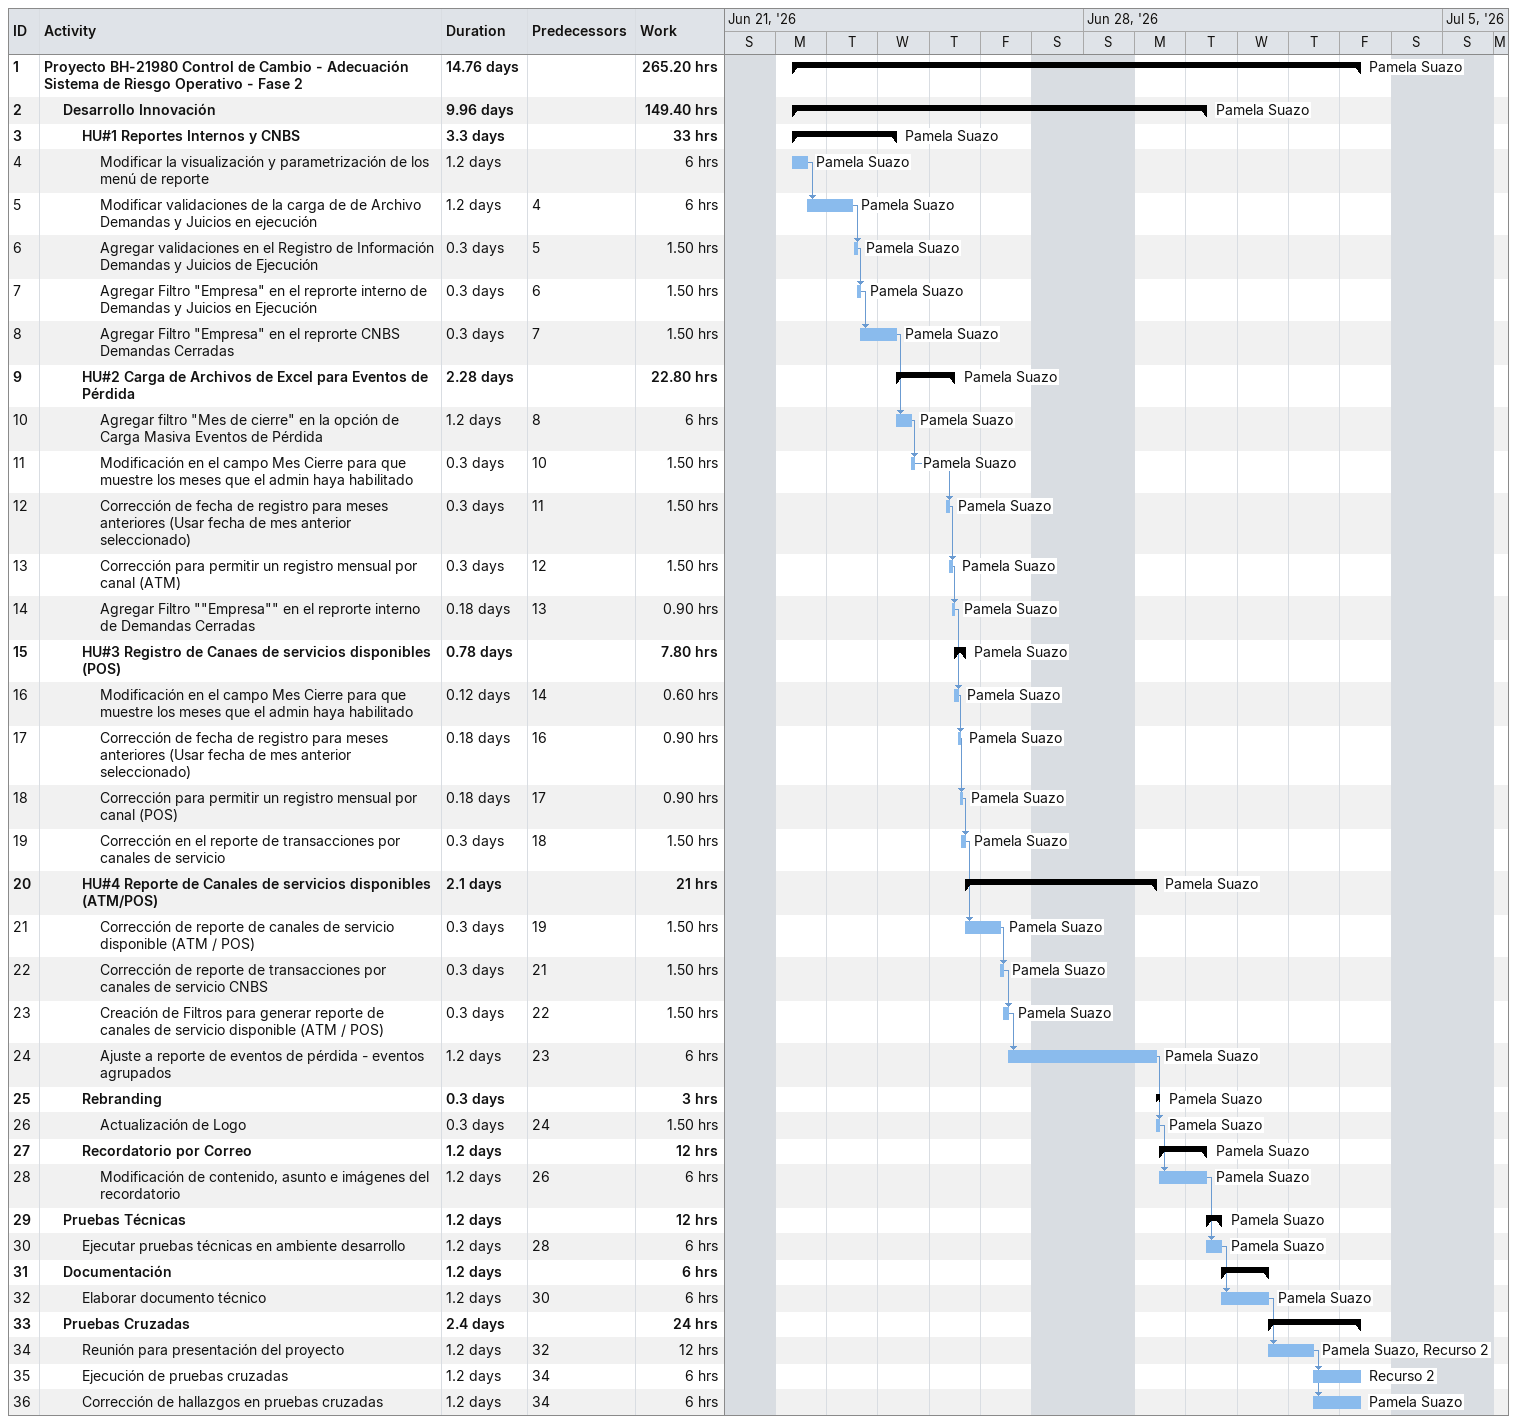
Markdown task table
| ID | Level | Task | Duration | Start | Finish | Predecessors | Resources | Work (h) |
|---|---|---|---|---|---|---|---|---|
| 1 | 1 | **Proyecto BH-21980 Control de Cambio - Adecuación Sistema de Riesgo Operativo - Fase 2** | 14.76d | 2026-06-22 | 2026-07-03 |  | Pamela Suazo | 265.20 |
| 2 | 2 | **Desarrollo Innovación** | 9.96d | 2026-06-22 | 2026-06-30 |  | Pamela Suazo | 149.40 |
| 3 | 3 | **HU#1 Reportes Internos y CNBS** | 3.3d | 2026-06-22 | 2026-06-24 |  | Pamela Suazo | 33 |
| 4 | 4 | Modificar la visualización y parametrización de los menú de reporte | 1.2d | 2026-06-22 | 2026-06-22 |  | Pamela Suazo | 6 |
| 5 | 4 | Modificar validaciones de la carga de de Archivo Demandas y Juicios en ejecución | 1.2d | 2026-06-22 | 2026-06-23 | 4 | Pamela Suazo | 6 |
| 6 | 4 | Agregar validaciones en el Registro de Información Demandas y Juicios de Ejecución | 0.3d | 2026-06-23 | 2026-06-23 | 5 | Pamela Suazo | 1.50 |
| 7 | 4 | Agregar Filtro "Empresa" en el reprorte interno de Demandas y Juicios en Ejecución | 0.3d | 2026-06-23 | 2026-06-23 | 6 | Pamela Suazo | 1.50 |
| 8 | 4 | Agregar Filtro "Empresa" en el reprorte CNBS Demandas Cerradas | 0.3d | 2026-06-23 | 2026-06-24 | 7 | Pamela Suazo | 1.50 |
| 9 | 3 | **HU#2 Carga de Archivos de Excel para Eventos de Pérdida** | 2.28d | 2026-06-24 | 2026-06-25 |  | Pamela Suazo | 22.80 |
| 10 | 4 | Agregar filtro "Mes de cierre" en la opción de Carga Masiva Eventos de Pérdida | 1.2d | 2026-06-24 | 2026-06-24 | 8 | Pamela Suazo | 6 |
| 11 | 4 | Modificación en el campo Mes Cierre para que muestre los meses que el admin haya habilitado | 0.3d | 2026-06-24 | 2026-06-24 | 10 | Pamela Suazo | 1.50 |
| 12 | 4 | Corrección de fecha de registro para meses anteriores (Usar fecha de mes anterior seleccionado) | 0.3d | 2026-06-25 | 2026-06-25 | 11 | Pamela Suazo | 1.50 |
| 13 | 4 | Corrección para permitir un registro mensual por canal (ATM) | 0.3d | 2026-06-25 | 2026-06-25 | 12 | Pamela Suazo | 1.50 |
| 14 | 4 | Agregar Filtro ""Empresa"" en el reprorte interno de Demandas Cerradas | 0.18d | 2026-06-25 | 2026-06-25 | 13 | Pamela Suazo | 0.90 |
| 15 | 3 | **HU#3 Registro de Canaes de servicios disponibles (POS)** | 0.78d | 2026-06-25 | 2026-06-25 |  | Pamela Suazo | 7.80 |
| 16 | 4 | Modificación en el campo Mes Cierre para que muestre los meses que el admin haya habilitado | 0.12d | 2026-06-25 | 2026-06-25 | 14 | Pamela Suazo | 0.60 |
| 17 | 4 | Corrección de fecha de registro para meses anteriores (Usar fecha de mes anterior seleccionado) | 0.18d | 2026-06-25 | 2026-06-25 | 16 | Pamela Suazo | 0.90 |
| 18 | 4 | Corrección para permitir un registro mensual por canal (POS) | 0.18d | 2026-06-25 | 2026-06-25 | 17 | Pamela Suazo | 0.90 |
| 19 | 4 | Corrección en el reporte de transacciones por canales de servicio | 0.3d | 2026-06-25 | 2026-06-25 | 18 | Pamela Suazo | 1.50 |
| 20 | 3 | **HU#4 Reporte de Canales de servicios disponibles (ATM/POS)** | 2.1d | 2026-06-25 | 2026-06-29 |  | Pamela Suazo | 21 |
| 21 | 4 | Corrección de reporte de canales de servicio disponible (ATM / POS) | 0.3d | 2026-06-25 | 2026-06-26 | 19 | Pamela Suazo | 1.50 |
| 22 | 4 | Corrección de reporte de transacciones por canales de servicio CNBS | 0.3d | 2026-06-26 | 2026-06-26 | 21 | Pamela Suazo | 1.50 |
| 23 | 4 | Creación de Filtros para generar reporte de canales de servicio disponible (ATM / POS) | 0.3d | 2026-06-26 | 2026-06-26 | 22 | Pamela Suazo | 1.50 |
| 24 | 4 | Ajuste a reporte de eventos de pérdida - eventos agrupados | 1.2d | 2026-06-26 | 2026-06-29 | 23 | Pamela Suazo | 6 |
| 25 | 3 | **Rebranding** | 0.3d | 2026-06-29 | 2026-06-29 |  | Pamela Suazo | 3 |
| 26 | 4 | Actualización de Logo | 0.3d | 2026-06-29 | 2026-06-29 | 24 | Pamela Suazo | 1.50 |
| 27 | 3 | **Recordatorio por Correo** | 1.2d | 2026-06-29 | 2026-06-30 |  | Pamela Suazo | 12 |
| 28 | 4 | Modificación de contenido, asunto e imágenes del recordatorio | 1.2d | 2026-06-29 | 2026-06-30 | 26 | Pamela Suazo | 6 |
| 29 | 2 | **Pruebas Técnicas** | 1.2d | 2026-06-30 | 2026-06-30 |  | Pamela Suazo | 12 |
| 30 | 3 | Ejecutar pruebas técnicas en ambiente desarrollo | 1.2d | 2026-06-30 | 2026-06-30 | 28 | Pamela Suazo | 6 |
| 31 | 2 | **Documentación** | 1.2d | 2026-06-30 | 2026-07-01 |  |  | 6 |
| 32 | 3 | Elaborar documento técnico | 1.2d | 2026-06-30 | 2026-07-01 | 30 | Pamela Suazo | 6 |
| 33 | 2 | **Pruebas Cruzadas** | 2.4d | 2026-07-01 | 2026-07-03 |  |  | 24 |
| 34 | 3 | Reunión para presentación del proyecto | 1.2d | 2026-07-01 | 2026-07-02 | 32 | Pamela Suazo, Recurso 2 | 12 |
| 35 | 3 | Ejecución de pruebas cruzadas | 1.2d | 2026-07-02 | 2026-07-03 | 34 | Recurso 2 | 6 |
| 36 | 3 | Corrección de hallazgos en pruebas cruzadas | 1.2d | 2026-07-02 | 2026-07-03 | 34 | Pamela Suazo | 6 |
